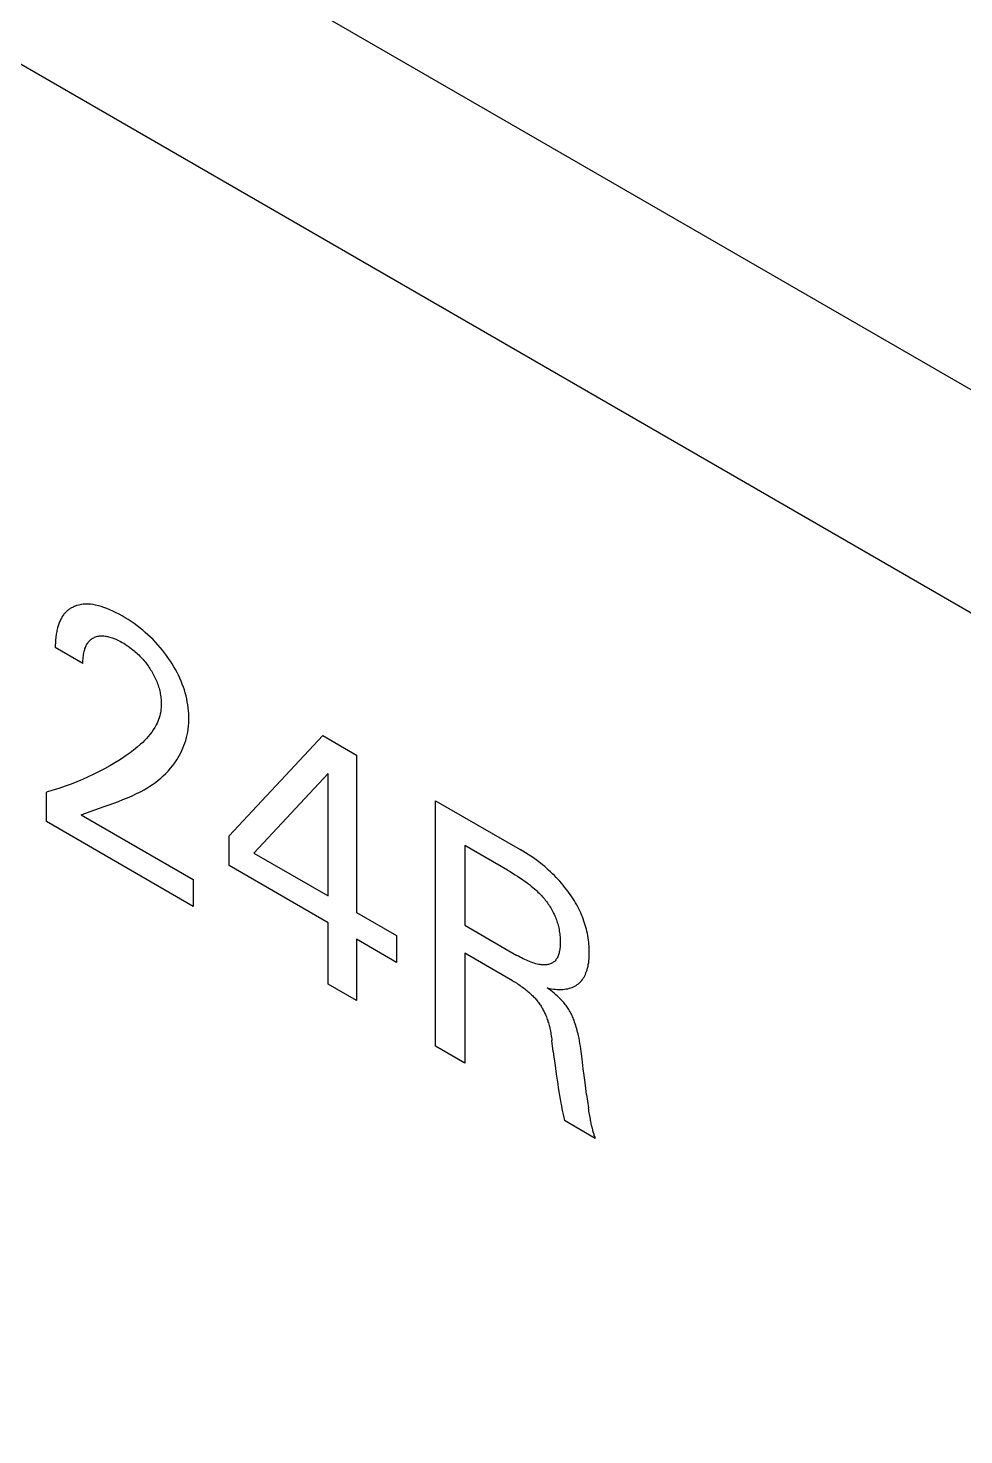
# Model space of a CAD drawing. Extents: x 0 to 420, y 0 to 297.
# Drawn here: x 171.87 to 178.72, y 173.51 to 183.79 of the extents above; entities that cross this region are included whole.
import ezdxf

# ---------------------------------------------------------------- set-up
doc = ezdxf.new("R2010")
doc.units = 0
doc.header["$LTSCALE"] = 23.1
doc.layers.add('40000_ISO', color=7, linetype='CONTINUOUS')

msp = doc.modelspace()

# ---------------------------------------------------------------- linework, layer by layer
at = {"layer": '40000_ISO', "color": 7, "linetype": 'CONTINUOUS'}
for p, q in [((189.887, 174.731), (166.199, 188.407)), ((189.18, 173.506), (165.492, 187.182)), ((172.147, 179.521), (172.143, 179.517)), ((172.152, 179.526), (172.147, 179.521)), ((172.156, 179.53), (172.152, 179.526)), ((172.161, 179.534), (172.156, 179.53)), ((172.166, 179.538), (172.161, 179.534)), ((172.171, 179.542), (172.166, 179.538)), ((172.176, 179.545), (172.171, 179.542)), ((172.181, 179.549), (172.176, 179.545)), ((172.186, 179.552), (172.181, 179.549)), ((172.191, 179.555), (172.186, 179.552)), ((172.197, 179.558), (172.191, 179.555)), ((172.202, 179.56), (172.197, 179.558)), ((172.208, 179.563), (172.202, 179.56)), ((172.213, 179.565), (172.208, 179.563)), ((172.228, 179.571), (172.213, 179.565)), ((172.244, 179.575), (172.228, 179.571)), ((172.26, 179.578), (172.244, 179.575)), ((172.276, 179.58), (172.26, 179.578)), ((172.293, 179.581), (172.276, 179.58)), ((172.311, 179.581), (172.293, 179.581)), ((172.329, 179.58), (172.311, 179.581)), ((172.348, 179.578), (172.329, 179.58)), ((172.367, 179.574), (172.348, 179.578)), ((172.387, 179.57), (172.367, 179.574)), ((172.407, 179.564), (172.387, 179.57)), ((172.426, 179.558), (172.407, 179.564)), ((172.449, 179.55), (172.426, 179.558)), ((172.471, 179.54), (172.449, 179.55)), ((172.493, 179.53), (172.471, 179.54)), ((172.516, 179.519), (172.493, 179.53)), ((172.538, 179.507), (172.516, 179.519)), ((172.09, 179.415), (172.088, 179.407)), ((172.092, 179.422), (172.09, 179.415)), ((172.095, 179.43), (172.092, 179.422)), ((172.097, 179.437), (172.095, 179.43)), ((172.1, 179.444), (172.097, 179.437)), ((172.103, 179.451), (172.1, 179.444)), ((172.106, 179.458), (172.103, 179.451)), ((172.109, 179.465), (172.106, 179.458)), ((172.112, 179.471), (172.109, 179.465)), ((172.116, 179.478), (172.112, 179.471)), ((172.119, 179.484), (172.116, 179.478)), ((172.123, 179.49), (172.119, 179.484)), ((172.127, 179.496), (172.123, 179.49)), ((172.131, 179.502), (172.127, 179.496)), ((172.135, 179.507), (172.131, 179.502)), ((172.139, 179.512), (172.135, 179.507)), ((172.143, 179.517), (172.139, 179.512)), ((172.561, 179.495), (172.538, 179.507)), ((172.583, 179.482), (172.561, 179.495)), ((172.604, 179.468), (172.583, 179.482)), ((172.626, 179.454), (172.604, 179.468)), ((172.648, 179.439), (172.626, 179.454)), ((172.67, 179.423), (172.648, 179.439)), ((172.692, 179.406), (172.67, 179.423)), ((172.074, 179.324), (172.073, 179.315)), ((172.073, 179.315), (172.073, 179.305)), ((172.075, 179.334), (172.074, 179.324)), ((172.076, 179.344), (172.075, 179.334)), ((172.077, 179.353), (172.076, 179.344)), ((172.079, 179.362), (172.077, 179.353)), ((172.08, 179.371), (172.079, 179.362)), ((172.082, 179.381), (172.08, 179.371)), ((172.084, 179.389), (172.082, 179.381)), ((172.086, 179.398), (172.084, 179.389)), ((172.088, 179.407), (172.086, 179.398)), ((172.317, 179.308), (172.322, 179.313)), ((172.322, 179.313), (172.326, 179.317)), ((172.326, 179.317), (172.331, 179.322)), ((172.331, 179.322), (172.336, 179.326)), ((172.336, 179.326), (172.342, 179.329)), ((172.342, 179.329), (172.347, 179.333)), ((172.347, 179.333), (172.353, 179.336)), ((172.353, 179.336), (172.359, 179.339)), ((172.359, 179.339), (172.366, 179.342)), ((172.366, 179.342), (172.373, 179.344)), ((172.373, 179.344), (172.38, 179.346)), ((172.38, 179.346), (172.388, 179.347)), ((172.388, 179.347), (172.395, 179.349)), ((172.395, 179.349), (172.403, 179.349)), ((172.403, 179.349), (172.411, 179.35)), ((172.411, 179.35), (172.419, 179.35)), ((172.419, 179.35), (172.428, 179.349)), ((172.428, 179.349), (172.436, 179.348)), ((172.436, 179.348), (172.445, 179.347)), ((172.445, 179.347), (172.453, 179.345)), ((172.453, 179.345), (172.462, 179.343)), ((172.462, 179.343), (172.471, 179.341)), ((172.471, 179.341), (172.48, 179.338)), ((172.48, 179.338), (172.49, 179.335)), ((172.49, 179.335), (172.5, 179.331)), ((172.5, 179.331), (172.51, 179.327)), ((172.51, 179.327), (172.52, 179.322)), ((172.52, 179.322), (172.53, 179.317)), ((172.53, 179.317), (172.54, 179.312)), ((172.54, 179.312), (172.55, 179.307)), ((172.711, 179.391), (172.692, 179.406)), ((172.73, 179.374), (172.711, 179.391)), ((172.749, 179.358), (172.73, 179.374)), ((172.768, 179.34), (172.749, 179.358)), ((172.787, 179.322), (172.768, 179.34)), ((172.805, 179.303), (172.787, 179.322)), ((172.073, 179.295), (172.072, 179.285)), ((172.072, 179.285), (172.072, 179.275)), ((172.072, 179.275), (172.072, 179.265)), ((172.274, 179.148), (172.072, 179.265)), ((172.073, 179.305), (172.073, 179.295)), ((172.277, 179.204), (172.279, 179.214)), ((172.279, 179.214), (172.281, 179.225)), ((172.281, 179.225), (172.283, 179.235)), ((172.283, 179.235), (172.285, 179.243)), ((172.285, 179.243), (172.287, 179.25)), ((172.287, 179.25), (172.289, 179.258)), ((172.289, 179.258), (172.292, 179.265)), ((172.292, 179.265), (172.295, 179.272)), ((172.295, 179.272), (172.298, 179.279)), ((172.298, 179.279), (172.301, 179.285)), ((172.301, 179.285), (172.305, 179.291)), ((172.305, 179.291), (172.309, 179.297)), ((172.309, 179.297), (172.313, 179.303)), ((172.313, 179.303), (172.317, 179.308)), ((172.55, 179.307), (172.561, 179.301)), ((172.561, 179.301), (172.572, 179.295)), ((172.572, 179.295), (172.583, 179.288)), ((172.583, 179.288), (172.594, 179.28)), ((172.594, 179.28), (172.606, 179.273)), ((172.606, 179.273), (172.617, 179.265)), ((172.617, 179.265), (172.628, 179.256)), ((172.628, 179.256), (172.639, 179.248)), ((172.639, 179.248), (172.648, 179.241)), ((172.648, 179.241), (172.656, 179.233)), ((172.656, 179.233), (172.665, 179.226)), ((172.665, 179.226), (172.673, 179.218)), ((172.673, 179.218), (172.682, 179.21)), ((172.682, 179.21), (172.69, 179.202)), ((172.822, 179.284), (172.805, 179.303)), ((172.839, 179.265), (172.822, 179.284)), ((172.855, 179.245), (172.839, 179.265)), ((172.871, 179.225), (172.855, 179.245)), ((172.886, 179.205), (172.871, 179.225)), ((172.274, 179.171), (172.275, 179.182)), ((172.274, 179.16), (172.274, 179.171)), ((172.274, 179.148), (172.274, 179.16)), ((172.275, 179.182), (172.276, 179.193)), ((172.276, 179.193), (172.277, 179.204)), ((172.69, 179.202), (172.698, 179.193)), ((172.698, 179.193), (172.707, 179.185)), ((172.707, 179.185), (172.714, 179.176)), ((172.714, 179.176), (172.722, 179.167)), ((172.722, 179.167), (172.729, 179.159)), ((172.729, 179.159), (172.736, 179.15)), ((172.736, 179.15), (172.743, 179.14)), ((172.743, 179.14), (172.75, 179.131)), ((172.75, 179.131), (172.757, 179.121)), ((172.757, 179.121), (172.763, 179.111)), ((172.763, 179.111), (172.769, 179.102)), ((172.901, 179.183), (172.886, 179.205)), ((172.915, 179.164), (172.901, 179.183)), ((172.927, 179.144), (172.915, 179.164)), ((172.94, 179.123), (172.927, 179.144)), ((172.952, 179.103), (172.94, 179.123)), ((172.769, 179.102), (172.775, 179.093)), ((172.775, 179.093), (172.781, 179.084)), ((172.781, 179.084), (172.786, 179.074)), ((172.786, 179.074), (172.791, 179.065)), ((172.791, 179.065), (172.796, 179.055)), ((172.796, 179.055), (172.801, 179.045)), ((172.801, 179.045), (172.806, 179.035)), ((172.806, 179.035), (172.81, 179.026)), ((172.81, 179.026), (172.814, 179.016)), ((172.814, 179.016), (172.818, 179.006)), ((172.818, 179.006), (172.821, 178.996)), ((172.963, 179.082), (172.952, 179.103)), ((172.973, 179.061), (172.963, 179.082)), ((172.983, 179.039), (172.973, 179.061)), ((172.992, 179.018), (172.983, 179.039)), ((173.001, 178.997), (172.992, 179.018)), ((172.821, 178.996), (172.825, 178.986)), ((172.825, 178.986), (172.828, 178.976)), ((172.828, 178.976), (172.831, 178.966)), ((172.831, 178.966), (172.833, 178.956)), ((172.833, 178.956), (172.836, 178.946)), ((172.836, 178.946), (172.838, 178.936)), ((172.838, 178.936), (172.84, 178.925)), ((172.84, 178.925), (172.842, 178.915)), ((172.842, 178.915), (172.844, 178.904)), ((172.844, 178.904), (172.845, 178.893)), ((173.009, 178.975), (173.001, 178.997)), ((173.016, 178.954), (173.009, 178.975)), ((173.022, 178.933), (173.016, 178.954)), ((173.028, 178.911), (173.022, 178.933)), ((173.033, 178.89), (173.028, 178.911)), ((172.845, 178.81), (172.843, 178.794)), ((172.845, 178.893), (172.846, 178.883)), ((172.846, 178.826), (172.845, 178.81)), ((172.846, 178.883), (172.847, 178.873)), ((172.847, 178.843), (172.846, 178.826)), ((172.847, 178.873), (172.847, 178.863)), ((172.847, 178.863), (172.847, 178.853)), ((172.847, 178.853), (172.847, 178.843)), ((173.037, 178.867), (173.033, 178.89)), ((173.041, 178.845), (173.037, 178.867)), ((173.044, 178.822), (173.041, 178.845)), ((173.047, 178.8), (173.044, 178.822)), ((173.048, 178.779), (173.047, 178.8)), ((172.81, 178.698), (172.799, 178.679)), ((172.816, 178.71), (172.81, 178.698)), ((172.821, 178.723), (172.816, 178.71)), ((172.827, 178.737), (172.821, 178.723)), ((172.831, 178.75), (172.827, 178.737)), ((172.836, 178.764), (172.831, 178.75)), ((172.839, 178.779), (172.836, 178.764)), ((172.843, 178.794), (172.839, 178.779)), ((173.047, 178.69), (173.048, 178.713)), ((173.049, 178.757), (173.048, 178.779)), ((173.048, 178.713), (173.049, 178.737)), ((173.049, 178.737), (173.049, 178.757)), ((172.738, 178.598), (172.725, 178.584)), ((172.752, 178.613), (172.738, 178.598)), ((172.764, 178.628), (172.752, 178.613)), ((172.777, 178.645), (172.764, 178.628)), ((172.788, 178.661), (172.777, 178.645)), ((172.799, 178.679), (172.788, 178.661)), ((173.026, 178.585), (173.032, 178.605)), ((173.032, 178.605), (173.037, 178.625)), ((173.037, 178.625), (173.041, 178.646)), ((173.041, 178.646), (173.044, 178.668)), ((173.044, 178.668), (173.047, 178.69)), ((173.343, 177.886), (174.029, 178.62)), ((174.029, 178.62), (174.275, 178.478)), ((172.619, 178.494), (172.591, 178.474)), ((172.645, 178.514), (172.619, 178.494)), ((172.671, 178.535), (172.645, 178.514)), ((172.696, 178.557), (172.671, 178.535)), ((172.711, 178.57), (172.696, 178.557)), ((172.725, 178.584), (172.711, 178.57)), ((172.981, 178.476), (172.99, 178.493)), ((172.99, 178.493), (172.998, 178.51)), ((172.998, 178.51), (173.006, 178.528)), ((173.006, 178.528), (173.013, 178.547)), ((173.013, 178.547), (173.02, 178.565)), ((173.02, 178.565), (173.026, 178.585)), ((172.47, 178.398), (172.431, 178.377)), ((172.508, 178.42), (172.47, 178.398)), ((172.536, 178.438), (172.508, 178.42)), ((172.564, 178.455), (172.536, 178.438)), ((172.591, 178.474), (172.564, 178.455)), ((172.915, 178.381), (172.931, 178.401)), ((172.931, 178.401), (172.947, 178.422)), ((172.947, 178.422), (172.962, 178.444)), ((172.962, 178.444), (172.971, 178.46)), ((172.971, 178.46), (172.981, 178.476)), ((174.275, 178.478), (174.275, 177.327)), ((172.229, 178.283), (172.187, 178.266)), ((172.271, 178.3), (172.229, 178.283)), ((172.312, 178.318), (172.271, 178.3)), ((172.353, 178.338), (172.312, 178.318)), ((172.393, 178.357), (172.353, 178.338)), ((172.431, 178.377), (172.393, 178.357)), ((172.804, 178.278), (172.824, 178.293)), ((172.824, 178.293), (172.843, 178.309)), ((172.843, 178.309), (172.862, 178.325)), ((172.862, 178.325), (172.88, 178.343)), ((172.88, 178.343), (172.898, 178.361)), ((172.898, 178.361), (172.915, 178.381)), ((174.067, 178.343), (173.525, 177.76)), ((174.067, 177.448), (174.067, 178.343)), ((172.053, 178.22), (172.008, 178.206)), ((172.008, 177.991), (172.008, 178.206)), ((172.098, 178.234), (172.053, 178.22)), ((172.143, 178.25), (172.098, 178.234)), ((172.187, 178.266), (172.143, 178.25)), ((172.601, 178.166), (172.634, 178.18)), ((172.634, 178.18), (172.667, 178.196)), ((172.667, 178.196), (172.699, 178.212)), ((172.699, 178.212), (172.721, 178.224)), ((172.721, 178.224), (172.742, 178.236)), ((172.742, 178.236), (172.763, 178.25)), ((172.763, 178.25), (172.784, 178.263)), ((172.784, 178.263), (172.804, 178.278)), ((172.328, 178.065), (172.362, 178.077)), ((172.362, 178.077), (172.43, 178.101)), ((172.43, 178.101), (172.465, 178.113)), ((172.465, 178.113), (172.499, 178.126)), ((172.499, 178.126), (172.533, 178.138)), ((172.533, 178.138), (172.567, 178.152)), ((172.567, 178.152), (172.601, 178.166)), ((174.854, 176.348), (174.854, 178.144)), ((174.854, 178.144), (175.473, 177.786)), ((173.081, 177.371), (172.008, 177.991)), ((172.262, 178.04), (172.295, 178.053)), ((172.262, 178.04), (173.081, 177.567)), ((172.295, 178.053), (172.328, 178.065)), ((173.343, 177.669), (173.343, 177.886)), ((175.067, 177.817), (175.067, 177.233)), ((175.381, 177.636), (175.067, 177.817)), ((175.493, 177.775), (175.473, 177.786)), ((175.512, 177.763), (175.493, 177.775)), ((174.067, 177.252), (173.343, 177.669)), ((173.525, 177.76), (174.067, 177.448)), ((175.531, 177.751), (175.512, 177.763)), ((175.55, 177.738), (175.531, 177.751)), ((175.57, 177.725), (175.55, 177.738)), ((175.589, 177.711), (175.57, 177.725)), ((175.608, 177.697), (175.589, 177.711)), ((175.622, 177.686), (175.608, 177.697)), ((175.637, 177.674), (175.622, 177.686)), ((175.652, 177.662), (175.637, 177.674)), ((173.081, 177.567), (173.081, 177.371)), ((175.381, 177.636), (175.399, 177.625)), ((175.399, 177.625), (175.417, 177.615)), ((175.417, 177.615), (175.435, 177.603)), ((175.435, 177.603), (175.453, 177.592)), ((175.453, 177.592), (175.471, 177.58)), ((175.471, 177.58), (175.489, 177.568)), ((175.489, 177.568), (175.502, 177.559)), ((175.667, 177.649), (175.652, 177.662)), ((175.681, 177.637), (175.667, 177.649)), ((175.695, 177.623), (175.681, 177.637)), ((175.71, 177.61), (175.695, 177.623)), ((175.724, 177.596), (175.71, 177.61)), ((175.737, 177.583), (175.724, 177.596)), ((175.749, 177.569), (175.737, 177.583)), ((175.762, 177.556), (175.749, 177.569)), ((175.502, 177.559), (175.515, 177.55)), ((175.515, 177.55), (175.527, 177.54)), ((175.527, 177.54), (175.54, 177.53)), ((175.54, 177.53), (175.552, 177.52)), ((175.552, 177.52), (175.565, 177.51)), ((175.565, 177.51), (175.577, 177.499)), ((175.577, 177.499), (175.586, 177.492)), ((175.586, 177.492), (175.595, 177.484)), ((175.595, 177.484), (175.603, 177.475)), ((175.603, 177.475), (175.612, 177.467)), ((175.612, 177.467), (175.621, 177.458)), ((175.774, 177.541), (175.762, 177.556)), ((175.786, 177.527), (175.774, 177.541)), ((175.798, 177.512), (175.786, 177.527)), ((175.81, 177.497), (175.798, 177.512)), ((175.822, 177.482), (175.81, 177.497)), ((175.832, 177.468), (175.822, 177.482)), ((175.841, 177.455), (175.832, 177.468)), ((175.621, 177.458), (175.629, 177.45)), ((175.629, 177.45), (175.637, 177.44)), ((175.637, 177.44), (175.645, 177.431)), ((175.645, 177.431), (175.652, 177.423)), ((175.652, 177.423), (175.659, 177.414)), ((175.659, 177.414), (175.666, 177.406)), ((175.666, 177.406), (175.672, 177.397)), ((175.672, 177.397), (175.678, 177.388)), ((175.678, 177.388), (175.684, 177.379)), ((175.684, 177.379), (175.69, 177.37)), ((175.69, 177.37), (175.696, 177.361)), ((175.696, 177.361), (175.702, 177.351)), ((175.851, 177.441), (175.841, 177.455)), ((175.86, 177.427), (175.851, 177.441)), ((175.869, 177.412), (175.86, 177.427)), ((175.877, 177.398), (175.869, 177.412)), ((175.886, 177.383), (175.877, 177.398)), ((175.894, 177.368), (175.886, 177.383)), ((175.901, 177.353), (175.894, 177.368)), ((174.275, 177.327), (174.569, 177.157)), ((175.702, 177.351), (175.707, 177.342)), ((175.707, 177.342), (175.712, 177.332)), ((175.712, 177.332), (175.717, 177.322)), ((175.717, 177.322), (175.722, 177.313)), ((175.722, 177.313), (175.726, 177.303)), ((175.726, 177.303), (175.73, 177.293)), ((175.73, 177.293), (175.734, 177.283)), ((175.734, 177.283), (175.738, 177.273)), ((175.738, 177.273), (175.741, 177.263)), ((175.741, 177.263), (175.744, 177.253)), ((175.909, 177.338), (175.901, 177.353)), ((175.916, 177.323), (175.909, 177.338)), ((175.922, 177.309), (175.916, 177.323)), ((175.928, 177.294), (175.922, 177.309)), ((175.934, 177.279), (175.928, 177.294)), ((175.939, 177.264), (175.934, 177.279)), ((175.944, 177.249), (175.939, 177.264)), ((174.067, 176.802), (174.067, 177.252)), ((174.569, 177.157), (174.569, 176.961)), ((175.067, 177.233), (175.449, 177.013)), ((175.744, 177.253), (175.747, 177.244)), ((175.747, 177.244), (175.75, 177.234)), ((175.75, 177.234), (175.752, 177.224)), ((175.752, 177.224), (175.755, 177.213)), ((175.755, 177.213), (175.757, 177.202)), ((175.757, 177.202), (175.759, 177.191)), ((175.759, 177.191), (175.761, 177.18)), ((175.761, 177.18), (175.762, 177.17)), ((175.762, 177.17), (175.763, 177.159)), ((175.763, 177.159), (175.764, 177.148)), ((175.949, 177.234), (175.944, 177.249)), ((175.953, 177.219), (175.949, 177.234)), ((175.957, 177.204), (175.953, 177.219)), ((175.961, 177.189), (175.957, 177.204)), ((175.964, 177.173), (175.961, 177.189)), ((175.968, 177.157), (175.964, 177.173)), ((175.97, 177.141), (175.968, 177.157)), ((174.275, 177.131), (174.275, 176.682)), ((174.569, 176.961), (174.275, 177.131)), ((175.762, 177.055), (175.76, 177.047)), ((175.763, 177.063), (175.762, 177.055)), ((175.764, 177.072), (175.763, 177.063)), ((175.764, 177.148), (175.765, 177.138)), ((175.765, 177.089), (175.764, 177.08)), ((175.764, 177.08), (175.764, 177.072)), ((175.765, 177.138), (175.765, 177.128)), ((175.765, 177.128), (175.766, 177.117)), ((175.766, 177.107), (175.765, 177.098)), ((175.765, 177.098), (175.765, 177.089)), ((175.766, 177.117), (175.766, 177.107)), ((175.973, 177.125), (175.97, 177.141)), ((175.974, 177.11), (175.973, 177.125)), ((175.976, 177.094), (175.974, 177.11)), ((175.977, 177.079), (175.976, 177.094)), ((175.978, 177.064), (175.977, 177.079)), ((175.978, 177.049), (175.978, 177.064)), ((175.978, 177.034), (175.978, 177.049)), ((175.067, 177.029), (175.067, 176.225)), ((175.417, 176.827), (175.067, 177.029)), ((175.46, 177.006), (175.449, 177.013)), ((175.472, 177), (175.46, 177.006)), ((175.483, 176.994), (175.472, 177)), ((175.495, 176.988), (175.483, 176.994)), ((175.506, 176.982), (175.495, 176.988)), ((175.518, 176.977), (175.506, 176.982)), ((175.529, 176.972), (175.518, 176.977)), ((175.541, 176.967), (175.529, 176.972)), ((175.552, 176.962), (175.541, 176.967)), ((175.564, 176.958), (175.552, 176.962)), ((175.575, 176.955), (175.564, 176.958)), ((175.586, 176.951), (175.575, 176.955)), ((175.597, 176.949), (175.586, 176.951)), ((175.609, 176.946), (175.597, 176.949)), ((175.62, 176.945), (175.609, 176.946)), ((175.675, 176.945), (175.668, 176.944)), ((175.681, 176.947), (175.675, 176.945)), ((175.687, 176.948), (175.681, 176.947)), ((175.693, 176.95), (175.687, 176.948)), ((175.699, 176.953), (175.693, 176.95)), ((175.705, 176.955), (175.699, 176.953)), ((175.71, 176.958), (175.705, 176.955)), ((175.715, 176.962), (175.71, 176.958)), ((175.72, 176.965), (175.715, 176.962)), ((175.725, 176.969), (175.72, 176.965)), ((175.729, 176.974), (175.725, 176.969)), ((175.733, 176.979), (175.729, 176.974)), ((175.737, 176.984), (175.733, 176.979)), ((175.741, 176.99), (175.737, 176.984)), ((175.744, 176.996), (175.741, 176.99)), ((175.747, 177.002), (175.744, 176.996)), ((175.75, 177.009), (175.747, 177.002)), ((175.752, 177.016), (175.75, 177.009)), ((175.755, 177.023), (175.752, 177.016)), ((175.757, 177.031), (175.755, 177.023)), ((175.759, 177.039), (175.757, 177.031)), ((175.76, 177.047), (175.759, 177.039)), ((175.969, 176.933), (175.971, 176.946)), ((175.971, 176.946), (175.974, 176.96)), ((175.974, 176.96), (175.975, 176.974)), ((175.975, 176.974), (175.977, 176.989)), ((175.977, 176.989), (175.978, 177.004)), ((175.978, 177.019), (175.978, 177.034)), ((175.978, 177.004), (175.978, 177.019)), ((175.627, 176.944), (175.62, 176.945)), ((175.634, 176.943), (175.627, 176.944)), ((175.641, 176.943), (175.634, 176.943)), ((175.648, 176.943), (175.641, 176.943)), ((175.655, 176.943), (175.648, 176.943)), ((175.661, 176.943), (175.655, 176.943)), ((175.668, 176.944), (175.661, 176.943)), ((175.928, 176.836), (175.934, 176.845)), ((175.934, 176.845), (175.94, 176.854)), ((175.94, 176.854), (175.945, 176.864)), ((175.945, 176.864), (175.95, 176.874)), ((175.95, 176.874), (175.954, 176.884)), ((175.954, 176.884), (175.959, 176.895)), ((175.959, 176.895), (175.962, 176.907)), ((175.962, 176.907), (175.966, 176.92)), ((175.966, 176.92), (175.969, 176.933)), ((174.275, 176.682), (174.067, 176.802)), ((175.417, 176.827), (175.426, 176.822)), ((175.426, 176.822), (175.435, 176.816)), ((175.435, 176.816), (175.445, 176.811)), ((175.445, 176.811), (175.454, 176.805)), ((175.454, 176.805), (175.463, 176.799)), ((175.463, 176.799), (175.472, 176.793)), ((175.472, 176.793), (175.481, 176.786)), ((175.481, 176.786), (175.49, 176.78)), ((175.49, 176.78), (175.499, 176.773)), ((175.499, 176.773), (175.507, 176.768)), ((175.507, 176.768), (175.514, 176.762)), ((175.514, 176.762), (175.522, 176.756)), ((175.522, 176.756), (175.529, 176.749)), ((175.529, 176.749), (175.537, 176.743)), ((175.537, 176.743), (175.544, 176.737)), ((175.683, 176.766), (175.671, 176.775)), ((175.671, 176.775), (175.686, 176.771)), ((175.696, 176.756), (175.683, 176.766)), ((175.686, 176.771), (175.701, 176.769)), ((175.709, 176.746), (175.696, 176.756)), ((175.701, 176.769), (175.716, 176.766)), ((175.721, 176.736), (175.709, 176.746)), ((175.716, 176.766), (175.731, 176.765)), ((175.731, 176.765), (175.744, 176.764)), ((175.744, 176.764), (175.758, 176.763)), ((175.758, 176.763), (175.772, 176.763)), ((175.772, 176.763), (175.785, 176.764)), ((175.785, 176.764), (175.798, 176.765)), ((175.798, 176.765), (175.81, 176.767)), ((175.81, 176.767), (175.822, 176.769)), ((175.822, 176.769), (175.834, 176.772)), ((175.834, 176.772), (175.844, 176.775)), ((175.844, 176.775), (175.854, 176.779)), ((175.854, 176.779), (175.863, 176.783)), ((175.863, 176.783), (175.873, 176.788)), ((175.873, 176.788), (175.882, 176.793)), ((175.882, 176.793), (175.89, 176.799)), ((175.89, 176.799), (175.899, 176.805)), ((175.899, 176.805), (175.907, 176.812)), ((175.907, 176.812), (175.914, 176.82)), ((175.914, 176.82), (175.921, 176.827)), ((175.921, 176.827), (175.928, 176.836)), ((175.544, 176.737), (175.551, 176.73)), ((175.551, 176.73), (175.558, 176.723)), ((175.558, 176.723), (175.566, 176.716)), ((175.566, 176.716), (175.571, 176.71)), ((175.571, 176.71), (175.577, 176.705)), ((175.577, 176.705), (175.582, 176.699)), ((175.582, 176.699), (175.587, 176.693)), ((175.587, 176.693), (175.592, 176.687)), ((175.592, 176.687), (175.597, 176.681)), ((175.597, 176.681), (175.602, 176.674)), ((175.602, 176.674), (175.607, 176.668)), ((175.607, 176.668), (175.612, 176.661)), ((175.612, 176.661), (175.617, 176.654)), ((175.617, 176.654), (175.621, 176.648)), ((175.621, 176.648), (175.625, 176.642)), ((175.625, 176.642), (175.629, 176.635)), ((175.734, 176.725), (175.721, 176.736)), ((175.743, 176.717), (175.734, 176.725)), ((175.751, 176.709), (175.743, 176.717)), ((175.76, 176.701), (175.751, 176.709)), ((175.768, 176.693), (175.76, 176.701)), ((175.777, 176.684), (175.768, 176.693)), ((175.785, 176.675), (175.777, 176.684)), ((175.791, 176.668), (175.785, 176.675)), ((175.797, 176.661), (175.791, 176.668)), ((175.802, 176.654), (175.797, 176.661)), ((175.808, 176.647), (175.802, 176.654)), ((175.814, 176.639), (175.808, 176.647)), ((175.819, 176.632), (175.814, 176.639)), ((175.629, 176.635), (175.633, 176.628)), ((175.633, 176.628), (175.637, 176.622)), ((175.637, 176.622), (175.64, 176.615)), ((175.64, 176.615), (175.644, 176.608)), ((175.644, 176.608), (175.647, 176.601)), ((175.647, 176.601), (175.651, 176.594)), ((175.651, 176.594), (175.654, 176.587)), ((175.654, 176.587), (175.657, 176.581)), ((175.657, 176.581), (175.661, 176.572)), ((175.661, 176.572), (175.664, 176.563)), ((175.664, 176.563), (175.667, 176.554)), ((175.667, 176.554), (175.671, 176.545)), ((175.671, 176.545), (175.674, 176.537)), ((175.674, 176.537), (175.676, 176.528)), ((175.824, 176.624), (175.819, 176.632)), ((175.829, 176.616), (175.824, 176.624)), ((175.834, 176.607), (175.829, 176.616)), ((175.839, 176.599), (175.834, 176.607)), ((175.843, 176.59), (175.839, 176.599)), ((175.848, 176.582), (175.843, 176.59)), ((175.852, 176.573), (175.848, 176.582)), ((175.856, 176.564), (175.852, 176.573)), ((175.86, 176.555), (175.856, 176.564)), ((175.863, 176.546), (175.86, 176.555)), ((175.867, 176.538), (175.863, 176.546)), ((175.871, 176.525), (175.867, 176.538)), ((175.676, 176.528), (175.679, 176.519)), ((175.679, 176.519), (175.682, 176.51)), ((175.682, 176.51), (175.684, 176.501)), ((175.684, 176.501), (175.686, 176.493)), ((175.686, 176.493), (175.689, 176.481)), ((175.689, 176.481), (175.692, 176.47)), ((175.692, 176.47), (175.694, 176.458)), ((175.694, 176.458), (175.696, 176.447)), ((175.696, 176.447), (175.698, 176.436)), ((175.698, 176.436), (175.7, 176.424)), ((175.876, 176.513), (175.871, 176.525)), ((175.88, 176.5), (175.876, 176.513)), ((175.883, 176.488), (175.88, 176.5)), ((175.887, 176.476), (175.883, 176.488)), ((175.89, 176.463), (175.887, 176.476)), ((175.893, 176.451), (175.89, 176.463)), ((175.896, 176.439), (175.893, 176.451)), ((175.899, 176.427), (175.896, 176.439)), ((175.067, 176.225), (174.854, 176.348)), ((175.7, 176.424), (175.702, 176.413)), ((175.702, 176.413), (175.704, 176.402)), ((175.704, 176.402), (175.705, 176.391)), ((175.715, 176.31), (175.705, 176.391)), ((175.903, 176.407), (175.899, 176.427)), ((175.907, 176.388), (175.903, 176.407)), ((175.91, 176.368), (175.907, 176.388)), ((175.913, 176.349), (175.91, 176.368)), ((175.916, 176.33), (175.913, 176.349)), ((175.919, 176.311), (175.916, 176.33)), ((175.715, 176.31), (175.72, 176.268)), ((175.72, 176.268), (175.725, 176.227)), ((175.725, 176.227), (175.731, 176.185)), ((175.921, 176.292), (175.919, 176.311)), ((175.925, 176.255), (175.921, 176.292)), ((175.934, 176.183), (175.925, 176.255)), ((175.731, 176.185), (175.737, 176.143)), ((175.737, 176.143), (175.743, 176.101)), ((175.94, 176.134), (175.934, 176.183)), ((175.947, 176.084), (175.94, 176.134)), ((175.743, 176.101), (175.747, 176.073)), ((175.747, 176.073), (175.751, 176.045)), ((175.751, 176.045), (175.755, 176.017)), ((175.952, 176.04), (175.947, 176.084)), ((175.959, 175.995), (175.952, 176.04)), ((175.755, 176.017), (175.76, 175.989)), ((175.76, 175.989), (175.765, 175.961)), ((175.765, 175.961), (175.77, 175.933)), ((175.77, 175.933), (175.774, 175.912)), ((175.959, 175.995), (175.972, 175.897)), ((175.774, 175.912), (175.778, 175.89)), ((175.778, 175.89), (175.782, 175.869)), ((175.782, 175.869), (175.787, 175.848)), ((175.787, 175.848), (175.792, 175.826)), ((175.792, 175.826), (175.796, 175.805)), ((175.974, 175.886), (175.972, 175.897)), ((175.976, 175.874), (175.974, 175.886)), ((175.978, 175.862), (175.976, 175.874)), ((175.98, 175.851), (175.978, 175.862)), ((175.982, 175.839), (175.98, 175.851)), ((175.984, 175.827), (175.982, 175.839)), ((175.986, 175.815), (175.984, 175.827)), ((175.988, 175.806), (175.986, 175.815)), ((176.022, 175.674), (175.796, 175.805)), ((175.99, 175.798), (175.988, 175.806)), ((175.991, 175.789), (175.99, 175.798)), ((175.993, 175.78), (175.991, 175.789)), ((175.995, 175.772), (175.993, 175.78)), ((175.997, 175.763), (175.995, 175.772)), ((175.999, 175.754), (175.997, 175.763)), ((176.001, 175.746), (175.999, 175.754)), ((176.003, 175.737), (176.001, 175.746)), ((176.005, 175.73), (176.003, 175.737)), ((176.007, 175.723), (176.005, 175.73)), ((176.009, 175.716), (176.007, 175.723)), ((176.011, 175.709), (176.009, 175.716)), ((176.013, 175.702), (176.011, 175.709)), ((176.015, 175.695), (176.013, 175.702)), ((176.018, 175.688), (176.015, 175.695)), ((176.02, 175.681), (176.018, 175.688)), ((176.022, 175.674), (176.02, 175.681))]:
    msp.add_line(p, q, dxfattribs=at)

doc.saveas('drawing.dxf')
